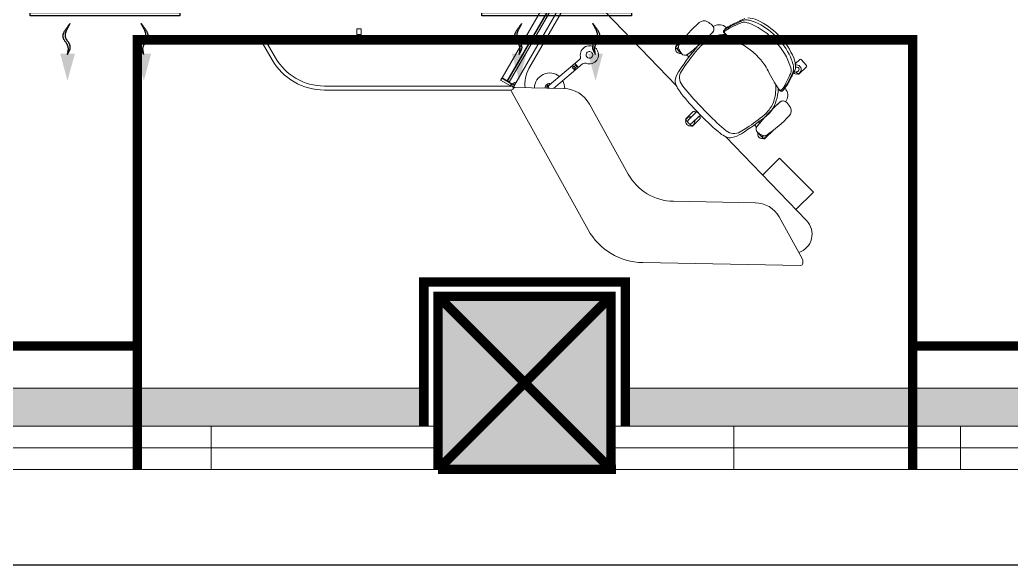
# Model space of a CAD drawing. Header units: millimetres. Extents: x -81374 to 485233, y -39075 to 157313.
# Drawn here: x 26411 to 31653, y -39075 to -36193 of the extents above; entities that cross this region are included whole.
import ezdxf
from ezdxf.enums import TextEntityAlignment as Align

# ---------------------------------------------------------------- set-up
doc = ezdxf.new("R2010")
doc.units = ezdxf.units.MM
doc.linetypes.add('CENTER', pattern=[2, 1.25, -0.25, 0.25, -0.25])
doc.linetypes.add('HIDDEN', pattern=[0.375, 0.25, -0.125])
for name, color, linetype in [('CEN', 252, 'CENTER'), ('Hatch 01_UC', 7, 'Continuous'), ('M-HVAC-GRIL', 6, 'Continuous'), ('M-HVAC-SUPP', 4, 'Continuous')]:
    doc.layers.add(name, color=color, linetype=linetype)
for name, color, linetype, lineweight in [('G-IMPT', 8, 'Continuous', 5), ('ID-MODULAR', 44, 'Continuous', 9), ('M HVAC GRILLE', 6, 'Continuous', 13)]:
    doc.layers.add(name, color=color, linetype=linetype, lineweight=lineweight)
doc.styles.get("Standard").update_dxf_attribs({"font": 'arial.ttf'})

# ---------------------------------------------------------------- blocks, each defined once
blk = doc.blocks.new('ng')
at = {"layer": 'CEN', "color": 9, "linetype": 'Continuous', "lineweight": 0, "true_color": 0xc7c8ca}
for p, q in [((56848.3, 78013.1), (56873.8, 78013.1)), ((56873.8, 78013.1), (57788.8, 78013.1)), ((57788.8, 78013.1), (56873.8, 77098.1)), ((56873.8, 78013.1), (57788.8, 77098.1)), ((56873.8, 77098.1), (56873.8, 78013.1)), ((57788.8, 78013.1), (57788.8, 77098.1)), ((57788.8, 77098.1), (56873.8, 77098.1))]:
    blk.add_line(p, q, dxfattribs=at)
at = {"layer": 'CEN', "color": 9, "linetype": 'HIDDEN', "lineweight": 0, "ltscale": 1500, "true_color": 0xc7c8ca}
for p, q in [((55278.8, 77360.6), (49415.5, 77360.6)), ((65327.2, 77360.6), (59378.8, 77360.6))]:
    blk.add_line(p, q, dxfattribs=at)
blk.add_lwpolyline([(55278.8, 78013.1), (55278.8, 75743.2), (59378.8, 75743.2), (59378.8, 78013.2)], dxfattribs=at)
at = {"layer": 'CEN', "color": 9, "linetype": 'Continuous', "lineweight": 0, "true_color": 0xc7c8ca}
for points in [[(56798.8, 77784.4), (56798.8, 77023.1), (57863.8, 77023.1), (57863.8, 77784.4)], [(56873.8, 77784.4), (56873.8, 77098.1), (57788.8, 77098.1), (57788.8, 77784.4)]]:
    blk.add_lwpolyline(points, dxfattribs=at)
blk = doc.blocks.new('Junction_ViaLsgEndTransition 108_ - Family 68__C1-557104-Level 1')
at = {"layer": 'G-IMPT'}
for p, q in [((-30, -26.4), (0, -26.4)), ((-30, -26.4), (-30, -49.8)), ((-30, -49.8), (0, -49.8)), ((0, -26.4), (0, -49.8))]:
    blk.add_line(p, q, dxfattribs=at)
blk = doc.blocks.new('Junction_ViaLsgEndTransition 108_ - Family 68__C2-557105-Level 1')
blk.add_blockref('Junction_ViaLsgEndTransition 108_ - Family 68__C1-557104-Level 1', (0, 0))
blk = doc.blocks.new('floor plan 1')
at = {"layer": 'G-IMPT', "ltscale": 500}
h = blk.add_hatch(color=8, dxfattribs=at)
h.dxf.hatch_style = 1
h.paths.add_polyline_path([(28633.4, -506.5), (29548.4, -506.5), (29548.4, -1421.5), (28633.4, -1421.5)])
at = {"layer": 'DEFPOINTS', "color": 8, "linetype": 'Continuous'}
blk.add_line((0, 0), (41272.1, 0), dxfattribs=at)
at = {"layer": 'G-IMPT', "color": 55, "linetype": 'Continuous', "true_color": 0xb49f4b}
for p, q in [((19585.1, -506.5), (28633.4, -506.5)), ((29548.4, -506.5), (38673, -506.5)), ((19585.1, -735.3), (28633.4, -735.3)), ((29548.4, -735.3), (38673, -735.3))]:
    blk.add_line(p, q, dxfattribs=at)
at = {"layer": 'G-IMPT', "linetype": 'Continuous'}
for p, q in [((26785.1, -506.5), (26785.1, -735.3)), ((27985.1, -506.5), (27985.1, -735.3)), ((30748.4, -506.5), (30748.4, -735.3)), ((19585.1, -620.9), (28633.4, -620.9)), ((29548.4, -620.9), (38673, -620.9))]:
    blk.add_line(p, q, dxfattribs=at)
at = {"layer": 'G-IMPT', "color": 8, "ltscale": 500}
for p, q in [((27620.1, -1595.8), (27619.9, -1610.6)), ((27621.5, -1617), (27745.5, -1840.7)), ((28466.4, -1599.2), (27631.8, -1584.6)), ((29160.2, -2503.9), (28754.9, -1772.6)), ((28028.8, -2265.6), (27599.7, -1821.3)), ((27655.9, -1879.4), (27563.3, -1971.9)), ((27870.7, -1916), (28303.5, -1923.6)), ((27563.3, -1971.9), (27742.8, -2151.6)), ((27742.8, -2151.6), (27832.3, -2062.1)), ((28543, -2067.5), (28747.8, -2437.1)), ((27773.3, -2300.6), (27820.5, -2255)), ((27827.7, -2255.1), (27838.8, -2266.6)), ((27845.4, -2273.4), (27859.1, -2287.6)), ((27845.4, -2273.4), (27847.9, -2279.2)), ((27915.8, -2312.5), (27950.9, -2290.7)), ((27851, -2344.5), (27847.5, -2336.7)), ((27865.4, -2313.1), (27873.4, -2328.3)), ((28161, -2379.2), (28206.7, -2336.3)), ((28162, -2360.3), (28201.5, -2322.1)), ((28206.7, -2336.3), (28167.4, -2373.2)), ((28167.4, -2373.2), (28206.7, -2336.3)), ((28224.1, -2354.3), (28179.7, -2398.5)), ((28185.9, -2392.3), (28224.1, -2354.3)), ((28185.9, -2392.3), (28224.1, -2354.3)), ((28206.7, -2336.3), (28191.4, -2350.7)), ((28208.7, -2322.3), (28219.5, -2333.5)), ((28209.2, -2369.1), (28224.1, -2354.3)), ((28227.3, -2341.6), (28238.2, -2352.9)), ((28120.1, -2384.4), (28173.1, -2439.2)), ((28157.1, -2375.1), (28183.6, -2402.5)), ((28179.7, -2398.5), (28161, -2379.2)), ((28167.4, -2373.2), (28161.9, -2367.5)), ((28191.4, -2398.1), (28185.9, -2392.3)), ((28238.1, -2360.1), (28198.6, -2398.2)), ((27728, -2506.3), (27716.9, -2517.1)), ((27716.9, -2517.1), (27728, -2506.3)), ((29161.3, -2511.1), (30149.4, -2511.1)), ((27672.5, -2604.8), (27702.9, -2544.9)), ((27711.1, -2543.7), (27691.6, -2583.7)), ((28712.4, -2973.5), (28288.6, -2534.6)), ((28610.5, -3461.2), (29143.9, -2537.4)), ((29171.6, -2553.3), (28638.2, -3477.2)), ((29171.6, -2553.3), (28638.2, -3477.2)), ((28640.8, -3475.4), (29171.3, -2556.5)), ((29171.3, -2556.5), (28640.8, -3475.4)), ((28648.8, -3483.4), (29182.2, -2559.5)), ((28648.8, -3483.4), (29182.2, -2559.5)), ((29179.6, -2561.3), (28649, -3480.2)), ((29179.6, -2561.3), (28649, -3480.2)), ((28783.9, -2649.4), (28938.8, -2520.1)), ((28961.7, -2536.7), (28801.7, -2670.3)), ((28883.2, -2518.9), (29140.4, -2524.5)), ((28972.7, -2527.4), (28961.6, -2536.7)), ((28962.9, -2523.8), (28966.6, -2520.7)), ((28966.1, -2532.9), (28962.9, -2523.8)), ((28969.8, -2520.8), (28972.7, -2527.4)), ((29141.2, -2550.4), (29168.5, -2534.6)), ((29142.1, -2552), (29141.2, -2550.4)), ((29169.5, -2536.2), (29142.1, -2552)), ((29144.7, -2535.9), (29143.9, -2537.4)), ((29143.9, -2537.4), (29153.8, -2543.1)), ((29150.2, -2526.4), (29144.7, -2535.9)), ((29155.5, -2542.1), (29144.7, -2535.9)), ((29144.7, -2535.9), (29155.5, -2542.1)), ((29146.8, -2523), (29151.4, -2520.4)), ((29148.9, -2538.3), (29148.1, -2539.8)), ((29150.7, -2523.1), (29150.7, -2520.3)), ((29155.3, -2531.3), (29156.9, -2531.3)), ((29155.3, -2533.2), (29155.3, -2531.3)), ((29168.1, -2533.2), (29155.3, -2533.2)), ((29155.7, -2544.2), (29171.6, -2553.3)), ((29210.7, -2574), (29157.4, -2543.2)), ((29157.4, -2543.2), (29210.7, -2574)), ((29161.3, -2532.2), (29170.2, -2532.2)), ((30149.4, -2532.2), (29161.3, -2532.2)), ((29168.2, -2534.8), (29165.4, -2533.2)), ((29215.5, -2562.1), (29168.9, -2535.2)), ((29171.3, -2556.5), (29173.5, -2555.9)), ((29171.3, -2556.5), (29173.5, -2555.9)), ((29173.5, -2555.9), (29179, -2559.1)), ((29179, -2559.1), (29173.5, -2555.9)), ((29179, -2559.1), (29179.6, -2561.3)), ((29179, -2559.1), (29179.6, -2561.3)), ((29182.2, -2559.5), (29209.9, -2575.5)), ((29210.7, -2574), (29216.2, -2564.5)), ((27599.5, -2634.6), (27639, -2596.5)), ((27646.1, -2596.6), (27656.2, -2607.1)), ((27650.1, -2607.8), (27656.1, -2607)), ((27666.8, -2605.8), (27662, -2615)), ((27668.6, -2602.2), (27666.8, -2605.8)), ((28237.7, -2645.9), (28260.8, -2611.6)), ((29209.9, -2575.5), (28676.5, -3499.3)), ((28826.2, -2625.8), (28818.6, -2620.8)), ((29206.5, -2571.6), (29205.7, -2573.1)), ((29209.9, -2575.5), (29210.7, -2574)), ((27628.9, -2672.4), (27599.4, -2641.8)), ((27659.3, -2650.2), (27636.1, -2672.5)), ((27653.6, -2632.6), (27658, -2631.9)), ((28826.2, -2625.8), (28812.1, -2637.6)), ((28813.3, -2636.6), (28819.3, -2643.7)), ((28818.1, -2644.7), (28832.3, -2632.9)), ((28823.3, -2628.3), (28829.3, -2635.4)), ((28832.3, -2632.9), (28835.9, -2641.6)), ((29067.5, -2624.4), (28877.5, -2953.3)), ((30426.1, -2670.9), (30489.4, -2780.4)), ((27848.4, -2677.5), (27870.6, -2700.6)), ((27870.6, -2700.6), (27848.4, -2677.5)), ((28211.2, -2713.3), (28203.6, -2709.6)), ((28220.5, -2687.7), (28235.4, -2696.3)), ((28260.6, -2703.4), (28274.4, -2717.6)), ((28274.4, -2717.6), (28268.7, -2714.9)), ((28280.9, -2724.4), (28292, -2735.9)), ((30471.1, -2791), (30407.9, -2681.4)), ((27762.1, -2765.5), (27779.7, -2783.7)), ((28291.9, -2743.1), (28244.7, -2788.8)), ((27750.4, -2803.2), (27741.6, -2794.1)), ((27747.6, -2779.4), (27765.3, -2797.7)), ((28026.4, -2837.6), (28037.6, -2826.8)), ((28037.6, -2826.8), (28026.4, -2837.6)), ((30486.7, -2794.1), (30484.3, -2795.5)), ((27937.1, -2878.9), (27998.1, -2850.6)), ((27999.5, -2842.4), (27958.9, -2860.5))]:
    blk.add_line(p, q, dxfattribs=at)
for centre, radius, start, end in [((27632.6, -1610.8), 12.7, 178.9949, 208.9949), ((27631.6, -1596), 11.4, 88.9949, 178.9949), ((28460.5, -1935.7), 336.5, 28.9949, 88.9949), ((27673.7, -1749.8), 102.9, 108.4836, 224), ((27873.2, -1769.9), 146, 208.9949, 268.9949), ((28298.6, -2202.9), 279.4, 28.9949, 88.9949), ((27824.1, -2258.6), 5.08, 44, 134), ((28278.2, -2941), 815.5, 125.2392, 136.0014), ((28278.2, -2941), 815.5, 125.2392, 128.2581), ((27823.8, -2297.7), 27.9, 64.9997, 125.2392), ((27823.8, -2297.7), 27.9, 64.9997, 125.2392), ((27834.1, -2278.6), 24.1, 26, 166.9261), ((27823.8, -2297.7), 27.9, 64.9997, 118.2617), ((28878.3, -3749.2), 1740.3, 122.449, 127.6753), ((27833.8, -2278), 12.5, 66.1147, 138.7535), ((27792.7, -2364.5), 101.6, 50.7273, 64.9997), ((27792.7, -2364.5), 101.6, 49.1526, 64.9997), ((27792.7, -2364.5), 101.6, 49.9331, 64.9997), ((27833.8, -2278), 12.5, 21.8853, 66.1147), ((27833.8, -2278), 12.5, 21.8853, 66.1147), ((27834.1, -2278.6), 24.1, 342.433, 26), ((27842.6, -2305.2), 24.1, 320.1033, 49.9331), ((28025.8, -2408.4), 151.5, 102.2995, 122.449), ((27984.4, -2344.6), 63.5, 50.0745, 121.8712), ((28004.4, -2310), 50.8, 66.0127, 102.2995), ((27967.9, -2392), 140.5, 51.0235, 66.0127), ((27239.2, -3235.1), 1224.6, 44, 50.0745), ((27354.2, -3150.5), 1116.2, 44, 51.0235), ((26731.3, -1376.1), 1472.6, 313.4015, 320.1033), ((28321.7, -2965.4), 768.8, 121.8712, 130.5004), ((26731.3, -1376.1), 1472.6, 319.2852, 320.1033), ((28878.3, -3749.2), 1740.3, 125.2713, 126.1803), ((27842.6, -2305.2), 24.1, 320.1033, 341.0009), ((28215, -2345.7), 24.1, 134, 191.8936), ((28215, -2345.7), 24.1, 314, 134), ((28205, -2325.8), 5.08, 44, 134), ((28215.4, -2345.3), 12.5, 314, 134), ((28215.4, -2345.3), 12.5, 314, 134), ((28215.4, -2345.3), 12.5, 70.7127, 134), ((28215.5, -2345.7), 12.8, 71.5604, 133.1523), ((28215.4, -2345.3), 12.5, 314, 17.2873), ((28215.1, -2345.2), 12.8, 314.8477, 16.4396), ((28234.6, -2356.4), 5.08, 314, 44), ((27719, -2401), 38.1, 136.0014, 207.8452), ((26731.3, -1376.1), 1472.6, 313.4015, 315.4092), ((27904.5, -2488.1), 147, 127.6753, 156.9028), ((27904.5, -2488.1), 147, 147.9059, 156.9028), ((27932.6, -2509.8), 169.6, 130.5004, 154.0731), ((28165.5, -2363.9), 5.08, 134, 224), ((27380.7, -3177.9), 1116.2, 36.9765, 44), ((28195.1, -2394.5), 5.08, 224, 314), ((28215, -2345.7), 24.1, 256.1064, 314), ((27800.6, -2357.9), 130.3, 207.8452, 221.5364), ((27753.7, -2483.1), 54.7, 142.8571, 211.0335), ((27723.9, -2425.8), 27.9, 221.5364, 313.4015), ((27723.9, -2425.8), 27.9, 240.341, 313.4015), ((28004.4, -2530.7), 255.5, 156.9028, 169.56), ((28004.4, -2530.7), 255.5, 156.9028, 169.56), ((27928.5, -2507.8), 165.1, 154.0731, 172.3831), ((27292.1, -3289.9), 1224.6, 37.9255, 44), ((28886.7, -2360.1), 158.8, 208.9949, 268.7318), ((27928, -2659.1), 252.4, 143.7335, 153.1006), ((27728.4, -2498.3), 25.2, 211.0335, 236.9665), ((27861.5, -2619.9), 168.6, 140.3551, 153.1557), ((27732.4, -2510.8), 6.35, 76.4926, 134), ((27732.4, -2510.8), 6.35, 76.4926, 134), ((27730.7, -2518), 13.7, 49.262, 76.4926), ((27730.7, -2518), 13.7, 49.262, 76.4926), ((27708.7, -2543.5), 47.4, 28.5853, 49.262), ((27708.7, -2543.5), 47.4, 28.5853, 49.262), ((27724.9, -2540.1), 31.9, 37.1643, 51.7695), ((27919.1, -2515), 168.9, 169.56, 181.9976), ((27919.1, -2515), 168.9, 169.56, 181.9976), ((28059, -2525.3), 296.7, 172.3831, 182.8194), ((28160.1, -2591), 140.5, 21.9873, 36.9765), ((29161.3, -2521.8), 10.7, 90, 171.7061), ((29151.3, -2508.8), 10.2, 346.8026, 28.9949), ((30149.4, -2830.7), 319.5, 30, 90), ((27928.4, -2674), 263.8, 144.4289, 152.1475), ((27734.5, -2535.3), 25.4, 134, 144.4289), ((27734.5, -2535.3), 25.4, 134, 141.2677), ((27094.9, -2958.3), 788, 30.0259, 33.7206), ((27094.9, -2958.3), 788, 30.0259, 33.7206), ((27094.9, -2958.3), 788, 26.0079, 30.0259), ((27094.9, -2958.3), 788, 26.0079, 30.0259), ((28208, -2576.2), 63.5, 326.1288, 37.9255), ((28243.3, -2557.5), 50.8, 345.7005, 21.9873), ((28958.6, -2521.5), 80.1, 177.6061, 209.9275), ((28958.6, -2521.5), 80.1, 229.6679, 359.4283), ((28958.6, -2521.5), 24.4, 175.6922, 185.3655), ((28958.6, -2521.5), 24.4, 253.8709, 1.7875), ((28950.9, -2528), 12.7, 19.112, 35.9432), ((28930.1, -2545), 158.8, 329.9751, 7.896), ((29140.6, -2511.9), 12.7, 268.7318, 298.9949), ((29151.7, -2527.3), 1.78, 105, 150), ((29161.3, -2521.5), 10.7, 188.2939, 270), ((29161.3, -2521.5), 10.7, 245.8937, 270), ((29168.1, -2533.9), 0.759, 300, 90.4467), ((29168.1, -2533.9), 2.67, 300, 18), ((29168.2, -2533.9), 2.61, 18, 40.0774), ((29214.6, -2563.7), 1.78, 330, 60), ((30149.4, -2830.7), 298.5, 30, 90), ((27652.5, -2620.1), 24.1, 98, 284.5414), ((27642.5, -2600.2), 5.08, 44, 134), ((27651.9, -2620.2), 12.5, 98, 278), ((27651.9, -2620.2), 12.5, 98, 278), ((27651.9, -2620.2), 12.5, 98, 278), ((27651.9, -2620.2), 12.5, 98, 278), ((27652.5, -2620.1), 24.1, 47.9707, 98), ((27681.8, -2833.4), 227.8, 95.5034, 98), ((27681.8, -2833.4), 227.8, 95.5034, 98), ((27681.8, -2833.4), 227.8, 96.4617, 98), ((27694.2, -2631.5), 36.1, 152.8091, 180.5868), ((27694.2, -2631.5), 36.1, 152.8091, 179.4192), ((27650.2, -2505.5), 101.6, 275.5034, 279.3539), ((27650.2, -2505.5), 101.6, 275.5034, 279.3539), ((27751.6, -2625.4), 83, 173.5576, 189.3224), ((27701.9, -2619.8), 33, 153.1006, 173.5576), ((27709.2, -2612.5), 28, 156.7061, 179.8987), ((27750.8, -2612.6), 69.6, 179.8987, 197.8611), ((28063.6, -2765.1), 413.9, 154, 156.7061), ((28014.1, -2509.8), 234.7, 206.0079, 216.4321), ((28014.1, -2509.8), 234.7, 206.0079, 216.4321), ((26835.5, -1633.8), 1740.3, 320.3247, 325.551), ((28145.8, -2532.6), 151.5, 325.551, 345.7005), ((27603, -2638.3), 5.08, 134, 224), ((27632.6, -2668.9), 5.08, 224, 314), ((27621.9, -2407), 227.8, 278, 279.1282), ((27621.9, -2407), 227.8, 278, 279.1296), ((27621.9, -2407), 227.8, 278, 279.1282), ((27786.8, -2632.5), 128.8, 179.4192, 202.5808), ((27786.8, -2632.5), 128.8, 179.7473, 184.8819), ((27786.8, -2632.5), 128.8, 179.7473, 187.9092), ((27821.7, -2613.9), 154, 189.3224, 201.9309), ((28002.8, -2540.9), 349.3, 201.9309, 223.0595), ((28015.8, -2527.2), 348, 197.8611, 223.1976), ((28008, -2523.3), 221.9, 214.5626, 224), ((28008, -2523.3), 221.9, 214.5626, 224), ((27599.4, -2217.4), 768.8, 317.4996, 326.1288), ((28748.1, -2697.5), 48, 69.362, 10.8145), ((28771.7, -2634.8), 19.1, 249.362, 309.8593), ((28813.9, -2684.9), 19.1, 129.8593, 190.8145), ((28689.7, -2746.1), 163.6, 35.1413, 44.5772), ((28001.3, -2543.2), 361.1, 202.5808, 224), ((28030.3, -2546.4), 221.9, 224, 233.4374), ((28030.3, -2546.4), 221.9, 224, 233.4374), ((28044, -2540.8), 234.7, 231.5679, 241.9921), ((28044, -2540.8), 234.7, 231.5679, 241.9921), ((29132.2, -3862.4), 1472.6, 127.8967, 134.5985), ((26835.5, -1633.8), 1740.3, 321.8197, 322.7287), ((29132.2, -3862.4), 1472.6, 127.8967, 128.7148), ((28242.5, -2719.4), 24.1, 38.0669, 127.8967), ((28242.5, -2719.4), 24.1, 106.9991, 127.8967), ((28181.5, -2767.1), 101.6, 23.0003, 38.8474), ((28181.5, -2767.1), 101.6, 23.0003, 38.0669), ((28268.8, -2728.8), 24.1, 62, 105.567), ((28181.5, -2767.1), 101.6, 23.0003, 37.2727), ((28268.8, -2728.8), 24.1, 281.0739, 62), ((28269.3, -2729.1), 12.5, 21.8853, 66.1147), ((28269.3, -2729.1), 12.5, 21.8853, 66.1147), ((28269.3, -2729.1), 12.5, 309.2466, 21.8853), ((28748, -2697.4), 17.6, 129.8593, 309.8593), ((28748, -2697.4), 17.6, 309.8593, 129.8593), ((27563.7, -3443.7), 788, 57.9741, 61.9921), ((27563.7, -3443.7), 788, 57.9741, 61.9921), ((27563.7, -3443.7), 788, 54.2795, 57.9741), ((27563.7, -3443.7), 788, 54.2795, 57.9741), ((28043, -2626.4), 165.1, 275.6169, 293.9269), ((28041.2, -2622.3), 169.6, 293.9269, 317.4996), ((28061.9, -2651.1), 147, 291.0973, 320.3247), ((27622.3, -2261.8), 815.5, 311.9986, 322.7608), ((27622.3, -2261.8), 815.5, 319.7419, 322.7608), ((28249.3, -2738.3), 27.9, 322.7608, 23.0003), ((28249.3, -2738.3), 27.9, 322.7608, 23.0003), ((28249.3, -2738.3), 27.9, 329.7383, 23.0003), ((28288.4, -2739.5), 5.08, 314, 44), ((28010.1, -2552.4), 361.1, 224, 245.4192), ((28012.5, -2550.9), 349.3, 224.9405, 246.0691), ((28026.7, -2538.5), 348, 224.8024, 250.1389), ((27891.8, -2621.6), 252.4, 294.8994, 304.2665), ((27928.7, -2689.5), 168.6, 294.8443, 307.6449), ((28030.1, -2495.4), 296.7, 265.1806, 275.6169), ((28035.5, -2635.5), 168.9, 266.0024, 278.44), ((28035.5, -2635.5), 168.9, 266.0024, 278.44), ((27999.6, -2844.8), 47.4, 38.738, 59.4147), ((27999.6, -2844.8), 47.4, 38.738, 59.4147), ((28003.6, -2828.7), 31.9, 36.2305, 50.8357), ((28026, -2823.7), 13.7, 11.5074, 38.738), ((28026, -2823.7), 13.7, 11.5074, 38.738), ((28033.2, -2822.2), 6.35, 314, 11.5074), ((28033.2, -2822.2), 6.35, 314, 11.5074), ((28022.8, -2549.8), 255.5, 278.44, 291.0973), ((28022.8, -2549.8), 255.5, 278.44, 291.0973), ((28117.9, -2833.7), 27.9, 134.5985, 207.659), ((28117.9, -2833.7), 27.9, 134.5985, 226.4636), ((29132.2, -3862.4), 1472.6, 132.5908, 134.5985), ((28061.9, -2651.1), 147, 291.0973, 300.0941), ((30480.4, -2785.6), 10.7, 210, 291.7061), ((30480.1, -2785.8), 10.7, 308.2939, 30), ((27913.5, -2763.6), 128.8, 245.4192, 268.5808), ((27933.3, -2729.4), 154, 246.0691, 258.6776), ((27919.4, -2799.1), 83, 258.6776, 274.4424), ((27932.1, -2800.3), 69.6, 250.1389, 268.1013), ((27923.2, -2849), 33, 274.4424, 294.8994), ((27930.7, -2841.9), 28, 268.1013, 291.2939), ((27790.6, -2482.4), 413.9, 291.2939, 294), ((27876.9, -2620.7), 263.8, 295.8525, 303.5711), ((28008.7, -2819.3), 25.4, 303.5711, 314), ((28008.7, -2819.3), 25.4, 306.7323, 314), ((28045.5, -2826.7), 25.2, 211.0335, 236.9665), ((28061.6, -2801.9), 54.7, 236.9665, 305.1429), ((28188.4, -2759.5), 130.3, 226.4636, 240.1548), ((28142.5, -2839.5), 38.1, 240.1548, 311.9986)]:
    blk.add_arc(centre, radius, start, end, dxfattribs=at)
for centre, major_axis, ratio, start_param, end_param in [((27808.3, -2654.6), (-75.5, 143.2), 0.166302, 5.953151, 6.338896), ((28830.4, -2628.5), (-8.8, 10.5), 0.400548, 3.141593, 6.283185), ((27892.1, -2741.4), (140.5, -80.4), 0.166302, 6.227475, 6.61322)]:
    blk.add_ellipse(centre, major_axis=major_axis, ratio=ratio, start_param=start_param, end_param=end_param, dxfattribs=at)
for points in [[(27662, -2615), (27668.8, -2601.7), (27681.2, -2577.8), (27690.9, -2558.9), (27695.2, -2550.8)], [(28970.2, -2535.4), (28969.2, -2536.3), (28966.7, -2537.4), (28963.4, -2537.2), (28961.7, -2536.7)], [(27992, -2858.1), (27983.7, -2862), (27964.5, -2871.1), (27940.1, -2882.6), (27926.6, -2889)]]:
    blk.add_open_spline(points, degree=3, dxfattribs=at)
blk.add_open_spline([(28971.3, -2520.8), (28972.1, -2522.7), (28973.3, -2526.6), (28973, -2531.9), (28971.4, -2534.5), (28970.2, -2535.4)], degree=3, knots=[-0.363067, -0.363067, -0.363067, -0.363067, -0.25, -0.125, 0, 0, 0, 0], dxfattribs=at)
at = {"layer": 'CEN', "linetype": 'Continuous'}
blk.add_blockref('ng', (-28240.4, -78519.6), dxfattribs=at)
at = {"layer": 'G-IMPT', "color": 8, "ltscale": 500, "xscale": -1, "rotation": 269.9997895408508}
blk.add_blockref('Junction_ViaLsgEndTransition 108_ - Family 68__C2-557105-Level 1', (30004.6, -2804.3), dxfattribs=at)
at = {"layer": 'G-IMPT', "color": 8, "ltscale": 500}
for rotation, p in [(359.9992, (39680.6, -4989.6, 0)), (359.9992, (35886.7, -10139.3, 0)), (270.0008, (28873.3, -20643.5, 0)), (359.9992, (11975.3, -26935.4, 0)), (359.9992, (15267.6, -26935.4, 0)), (359.9992, (26686.3, -26987.7, 0)), (270.0008, (15861.1, -28615, 0)), (89.9992, (23697.8, -33300.6, 0)), (89.9992, (23597.9, -35337.7, 0)), (89.9992, (23597.9, -37388.3, 0)), (359.9992, (13750.4, -37781.5, 0)), (89.9992, (23697.8, -40746.8, 0)), (89.9992, (23597.8, -44302.5, 0)), (89.9992, (23597.8, -46399.1, 0)), (89.9992, (23697.8, -48339.8, 0)), (89.9992, (23697.8, -54280, 0)), (359.9992, (27418.1, -55702.4, 0)), (89.9992, (9671.9, -65856.5, 0)), (359.9992, (4684.1, -67403.4, 0)), (359.9992, (8737.2, -67403.4, 0))]:
    blk.add_attdef('PARTITIONTYPE', text='', height=200, rotation=rotation, dxfattribs=at).set_placement(p, align=Align.MIDDLE_CENTER)
blk = doc.blocks.new('RAAAA')
at = {"linetype": 'Continuous', "ltscale": 1000}
for points in [[(363, 0, 0), (363, 0, 0), (364, 0, 0), (364, 0, 0), (365, 0, 0), (366, 0, 0), (367, -1, 0), (368, -1, 0), (369, -1, 0), (371, -1, 0), (373, -2, 0), (374, -2, 0), (377, -2, 0), (379, -3, 0), (381, -3, 0), (384, -4, 0), (387, -4, 0), (390, -5, 0), (393, -5, 0), (397, -6, 0), (400, -6, 0), (404, -7, 0), (408, -8, 0), (412, -8, 0), (416, -9, 0), (421, -10, 0), (421, -10, 0), (425, -11, 0), (430, -11, 0), (435, -11, 0), (439, -11, 0), (444, -11, 0), (449, -11, 0), (454, -10, 0), (459, -10, 0), (464, -9, 0), (468, -7, 0), (473, -6, 0), (478, -4, 0), (483, -2, 0), (488, 0, 0), (494, 2, 0), (499, 4, 0), (504, 7, 0), (509, 10, 0), (514, 13, 0), (519, 16, 0), (525, 20, 0), (530, 24, 0), (535, 28, 0), (541, 32, 0), (546, 36, 0), (546, 36, 0), (552, 40, 0), (557, 44, 0), (563, 48, 0), (568, 51, 0), (574, 54, 0), (580, 56, 0), (586, 58, 0), (592, 60, 0), (598, 61, 0), (604, 62, 0), (610, 62, 0), (616, 62, 0), (622, 62, 0), (628, 61, 0), (635, 60, 0), (641, 59, 0), (648, 57, 0), (654, 55, 0), (661, 52, 0), (668, 49, 0), (675, 46, 0), (681, 42, 0), (688, 38, 0), (695, 33, 0), (702, 28, 0), (702, 28, 0), (709, 23, 0), (716, 19, 0), (722, 14, 0), (728, 10, 0), (734, 5, 0), (740, 1, 0), (745, -2, 0), (750, -6, 0), (755, -9, 0), (759, -13, 0), (763, -15, 0), (767, -18, 0), (771, -21, 0), (774, -23, 0), (777, -25, 0), (779, -27, 0), (782, -29, 0), (784, -31, 0), (786, -32, 0), (787, -33, 0), (789, -34, 0), (790, -35, 0), (790, -35, 0), (791, -35, 0), (791, -36, 0)], [(363, 0, 0), (363, 0, 0), (364, 0, 0), (364, 0, 0), (365, -1, 0), (366, -1, 0), (367, -2, 0), (368, -2, 0), (369, -3, 0), (371, -4, 0), (373, -5, 0), (374, -5, 0), (377, -6, 0), (379, -8, 0), (381, -9, 0), (384, -10, 0), (387, -12, 0), (390, -13, 0), (393, -15, 0), (397, -16, 0), (400, -18, 0), (404, -20, 0), (408, -22, 0), (412, -24, 0), (416, -26, 0), (421, -28, 0), (421, -28, 0), (425, -30, 0), (430, -32, 0), (435, -34, 0), (439, -35, 0), (444, -36, 0), (449, -37, 0), (454, -37, 0), (459, -38, 0), (464, -38, 0), (468, -37, 0), (473, -37, 0), (478, -36, 0), (483, -35, 0), (488, -33, 0), (494, -32, 0), (499, -30, 0), (504, -28, 0), (509, -25, 0), (514, -22, 0), (519, -19, 0), (525, -16, 0), (530, -13, 0), (535, -9, 0), (541, -5, 0), (546, 0, 0), (546, 0, 0), (552, 4, 0), (557, 8, 0), (563, 12, 0), (568, 15, 0), (574, 18, 0), (580, 21, 0), (586, 23, 0), (592, 25, 0), (598, 27, 0), (604, 28, 0), (610, 29, 0), (616, 30, 0), (622, 30, 0), (628, 31, 0), (635, 30, 0), (641, 30, 0), (648, 29, 0), (654, 28, 0), (661, 26, 0), (668, 24, 0), (675, 22, 0), (681, 20, 0), (688, 17, 0), (695, 14, 0), (702, 10, 0), (702, 10, 0), (709, 7, 0), (716, 3, 0), (722, 0, 0), (728, -3, 0), (734, -6, 0), (740, -9, 0), (745, -12, 0), (750, -14, 0), (755, -17, 0), (759, -19, 0), (763, -21, 0), (767, -23, 0), (771, -25, 0), (774, -27, 0), (777, -28, 0), (779, -30, 0), (782, -31, 0), (784, -32, 0), (786, -33, 0), (787, -34, 0), (789, -34, 0), (790, -35, 0), (790, -35, 0), (791, -35, 0), (791, -36, 0)]]:
    blk.add_polyline3d(points, dxfattribs=at)
blk.add_solid([(373, 101), (0, 0), (373, -101)], dxfattribs=at)
blk = doc.blocks.new('zw$77DE')
at = {"layer": 'M-HVAC-GRIL', "linetype": 'ByBlock'}
blk.add_lwpolyline([(0, 750), (0, 771.4), (-17.1, 771.4), (-17.1, -21.4), (0, -21.4), (0, 0), (0, 750), (51.4, 750), (51.4, 0), (0, 0), (51.4, 0), (51.4, 750), (51.4, 750)], dxfattribs=at)
at = {"layer": 'M-HVAC-GRIL', "lineweight": 0, "const_width": 1.71}
for points in [[(3.9, 678.6), (3.9, 700.1), (46.7, 721.5), (46.7, 742.9)], [(3.9, 617.2), (3.9, 638.6), (46.7, 660.1), (46.7, 681.5)], [(3.9, 555.8), (3.9, 577.2), (46.7, 598.6), (46.7, 620.1)], [(3.9, 495.6), (3.9, 517.1), (46.7, 538.5), (46.7, 559.9)], [(3.9, 444), (3.9, 465.4), (46.7, 486.8), (46.7, 508.3)], [(3.9, 381.8), (3.9, 403.2), (46.7, 424.7), (46.7, 446.1)], [(3.9, 319.7), (3.9, 341.1), (46.7, 362.5), (46.7, 384)], [(3.9, 257.5), (3.9, 279), (46.7, 300.4), (46.7, 321.8)], [(3.9, 195.4), (3.9, 216.8), (46.7, 238.2), (46.7, 259.7)], [(3.9, 133.2), (3.9, 154.7), (46.7, 176.1), (46.7, 197.5)], [(3.9, 71.8), (3.9, 93.2), (46.7, 114.7), (46.7, 136.1)], [(3.9, 10.4), (3.9, 31.8), (46.7, 53.2), (46.7, 74.7)]]:
    blk.add_lwpolyline(points, dxfattribs=at)
at = {"layer": 'M-HVAC-SUPP'}
for p, xscale, yscale, zscale, rotation in [((-360.3, 580.5), 0.3839999997941416, 0.3839999997941416, 0.3839999997941416, 359.7971218112731), ((-360.3, 176.5), -0.3839999997941415, 0.3839999997941436, 0.3839999997941436, 180.2028781887378)]:
    blk.add_blockref('RAAAA', p, dxfattribs=dict(at, xscale=xscale, yscale=yscale, zscale=zscale, rotation=rotation))
blk = doc.blocks.new('jyfhg')
at = {"layer": 'M HVAC GRILLE', "color": 7}
blk.add_blockref('zw$77DE', (-100, -700), dxfattribs=at)

msp = doc.modelspace()

# ---------------------------------------------------------------- hatches: boundary and pattern name
at = {"layer": 'Hatch 01_UC', "linetype": 'Continuous', "lineweight": 0, "transparency": 33554597}
h = msp.add_hatch(dxfattribs=at)
h.set_pattern_fill('GOST_WOOD', color=8, scale=15, angle=360)
h.set_pattern_definition([(90, (-21333.62, -811.78), (90, -5e-14), [150, -30]), (90, (-21303.62, -841.78), (90, -5e-14), [90, -22.5, 45, -22.5]), (90, (-21273.62, -886.78), (90, -5e-14), [150, -30])])
h.paths.add_polyline_path([(28545.8, -38340.1), (28545.8, -38140.1), (19571.2, -38140.1), (19571.2, -38340.1)])
h = msp.add_hatch(dxfattribs=at)
h.set_pattern_fill('GOST_WOOD', color=8, scale=15, angle=360)
h.set_pattern_definition([(90, (-11294.04, -811.78), (90, -5e-14), [150, -30]), (90, (-11264.04, -841.78), (90, -5e-14), [90, -22.5, 45, -22.5]), (90, (-11234.04, -886.78), (90, -5e-14), [150, -30])])
h.paths.add_polyline_path([(38509.2, -38340.1), (38509.2, -38140.1), (29610.8, -38140.1), (29610.8, -38340.1)])

# ---------------------------------------------------------------- linework, layer by layer
at = {"layer": 'CEN', "color": 11, "linetype": 'HIDDEN', "lineweight": 0, "ltscale": 1500, "const_width": 50}
for points in [[(31132.3, -38568.9), (31132.3, -36298.9), (27032.3, -36298.9), (27032.3, -38568.9)], [(21084, -37916.4), (27032.3, -37916.4)], [(31132.3, -37916.4), (36995.7, -37916.4)]]:
    msp.add_lwpolyline(points, dxfattribs=at)
at = {"layer": 'CEN', "color": 11, "linetype": 'Continuous', "lineweight": 0, "const_width": 50}
for points in [[(29612.4, -38340.1), (29612.4, -37578.9), (28547.4, -37578.9), (28547.4, -38340.1)], [(29537.4, -38340.1), (29537.4, -37653.9), (28622.4, -37653.9), (28622.4, -38340.1)], [(28622.4, -38568.9), (28622.4, -37653.9)], [(29537.4, -38568.9), (28622.4, -37653.9)], [(28622.4, -38568.9), (29537.4, -37653.9)], [(28622.4, -37653.9), (29537.4, -37653.9)], [(29537.4, -37653.9), (29537.4, -38568.9)], [(29537.4, -38568.9), (28622.4, -38568.9)], [(29562.8, -38568.9), (29537.4, -38568.9)]]:
    msp.add_lwpolyline(points, dxfattribs=at)
at = {"layer": 'ID-MODULAR', "color": 45, "linetype": 'Continuous'}
for points in [[(28545.8, -38340.1), (28545.8, -38140.1), (19571.2, -38140.1), (19571.2, -38340.1)], [(38509.2, -38340.1), (38509.2, -38140.1), (29610.8, -38140.1), (29610.8, -38340.1)]]:
    msp.add_lwpolyline(points, close=True, dxfattribs=at)

# ---------------------------------------------------------------- block references
at = {"linetype": 'Continuous', "rotation": 180}
msp.add_blockref('floor plan 1', (58170.8, -39075.4), dxfattribs=at)
at = {"layer": 'M HVAC GRILLE', "color": 0, "xscale": -1, "rotation": 269.9999999999955}
for p in [(27186.3, -36054.8), (29574.7, -36054.8)]:
    msp.add_blockref('jyfhg', p, dxfattribs=at)

doc.saveas('drawing.dxf')
